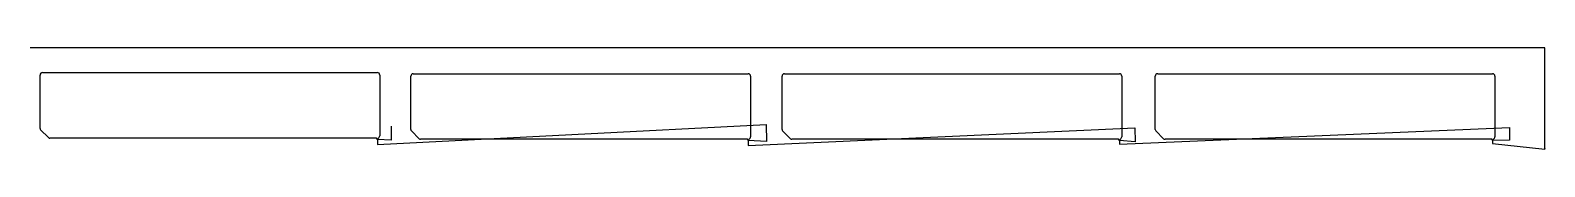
# Model space of a CAD drawing. Header units: metres. Extents: x 0 to 3116, y 0 to 208.
import ezdxf

# ---------------------------------------------------------------- set-up
doc = ezdxf.new("R2010")
doc.units = ezdxf.units.M

msp = doc.modelspace()

# ---------------------------------------------------------------- linework, layer by layer
at = {"layer": 'TOOL_0'}
for p, q in [((1, 207.9), (0, 207.9)), ((3116.169, 207.9), (1, 207.9)), ((3116.169, 1.005), (3116.169, 207.9)), ((25, 157.265), (714, 157.265)), ((20, 42.301), (20, 152.265)), ((719, 152.265), (719, 27.265)), ((783.033, 40.039), (783.033, 150.003)), ((788.033, 155.003), (1477.033, 155.003)), ((1482.033, 150.003), (1482.033, 25.003)), ((1546.892, 40.04), (1546.892, 150.004)), ((1551.892, 155.004), (2240.892, 155.004)), ((2245.892, 150.004), (2245.892, 25.004)), ((2314.821, 40.041), (2314.821, 150.005)), ((2319.821, 155.005), (3008.821, 155.005)), ((3013.821, 150.005), (3013.821, 25.005)), ((37.208, 23.437), (21.172, 39.473)), ((714.724, 9.594), (1513.967, 50.147)), ((742.813, 47.195), (742.813, 18.01)), ((800.241, 21.175), (784.205, 37.211)), ((1477.316, 7.044), (2272.535, 43.622)), ((1513.967, 50.147), (1514.712, 15.399)), ((1564.1, 21.176), (1548.064, 37.212)), ((2241.264, 9.867), (3043.777, 44.618)), ((2272.535, 43.622), (2273.249, 14.921)), ((2332.029, 21.177), (2315.993, 37.213)), ((3043.777, 44.618), (3043.777, 18.271)), ((712.5, 22.265), (40.036, 22.265)), ((714.193, 19.786), (712.5, 22.265)), ((715.491, 22.493), (714.193, 19.787)), ((714.193, 19.787), (714.724, 9.594)), ((742.813, 18.01), (714.193, 19.786)), ((1475.533, 20.003), (803.069, 20.003)), ((1477.226, 17.524), (1475.533, 20.003)), ((1478.524, 20.231), (1477.226, 17.525)), ((1477.226, 17.525), (1477.316, 7.044)), ((1514.712, 15.399), (1477.226, 17.524)), ((2239.392, 20.004), (1566.928, 20.004)), ((2241.085, 17.525), (2239.392, 20.004)), ((2242.383, 20.232), (2241.085, 17.526)), ((2241.085, 17.526), (2241.264, 9.867)), ((2273.249, 14.921), (2241.085, 17.525)), ((3007.321, 20.005), (2334.857, 20.005)), ((3009.014, 17.526), (3007.321, 20.005)), ((3010.312, 20.233), (3009.014, 17.527)), ((3043.777, 18.271), (3009.014, 17.526)), ((3009.014, 17.527), (3009.014, 11.138)), ((3009.014, 11.138), (3116.169, 0.005)), ((3116.169, 0.005), (3116.169, 1.005)), ((3116.169, 1.005), (3116.169, 0.005)), ((3116.169, 0.005), (3116.169, 1.005))]:
    msp.add_line(p, q, dxfattribs=at)
for centre, radius, start, end in [((25, 152.265), 5, 90, 180), ((714, 152.265), 5, 0, 90), ((788.033, 150.003), 5, 90, 180), ((1477.033, 150.003), 5, 0, 90), ((1551.892, 150.004), 5, 90, 180), ((2240.892, 150.004), 5, 0, 90), ((2319.821, 150.005), 5, 90, 180), ((3008.821, 150.005), 5, 0, 90), ((24, 42.301), 3.999, 180, 225), ((787.033, 40.039), 3.999, 180, 225), ((1550.892, 40.04), 3.999, 180, 225), ((2318.821, 40.041), 3.999, 180, 225), ((40.036, 26.265), 4, 225, 270), ((714, 27.265), 5, 287.35129, 0), ((803.069, 24.003), 4, 225, 270), ((1477.033, 25.003), 5, 287.35129, 0), ((1566.928, 24.004), 4, 225, 270), ((2240.892, 25.004), 5, 287.35129, 0), ((2334.857, 24.005), 4, 225, 270), ((3008.821, 25.005), 5, 287.35129, 0)]:
    msp.add_arc(centre, radius, start, end, dxfattribs=at)

doc.saveas('drawing.dxf')
